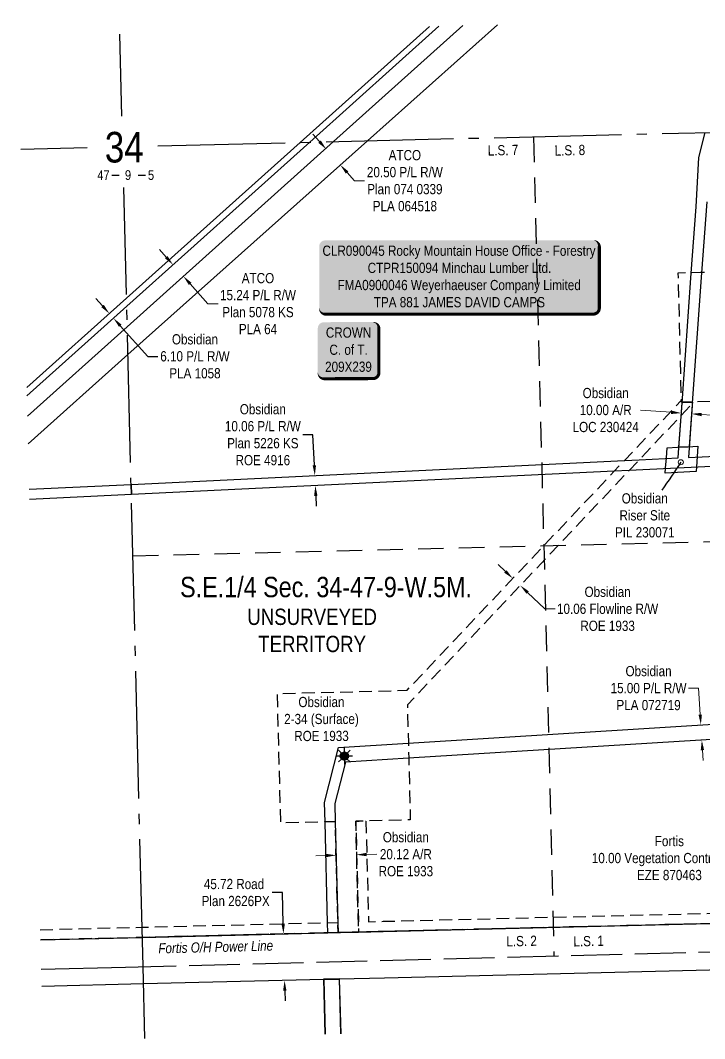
# Model space of a CAD drawing. Extents: x 618227 to 621713, y 5883152 to 5886003.
# Drawn here: x 618227 to 618899, y 5883734 to 5884733 of the extents above; entities that cross this region are included whole.
import ezdxf
from ezdxf.enums import TextEntityAlignment as Align

# ---------------------------------------------------------------- set-up
doc = ezdxf.new("R2010")
doc.units = 0
doc.header["$LTSCALE"] = 5
doc.header["$PDSIZE"] = 0.5
for name, pattern in [('foc-ACCESSROAD', [3.75, 2.5, -1.25]), ('foc-FLOWLINE', [3.75, 2.5, -1.25]), ('foc-LSD', [8, 5, -3]), ('foc-QUARTERLINE', [33, 25, -3, 2, -3]), ('foc-UNSURVEYED', [12.5, 10, -2.5])]:
    doc.linetypes.add(name, pattern=pattern)
doc.layers.get('Defpoints').update_dxf_attribs({"color": 9})
for name, color, linetype in [('10', 1, 'Continuous'), ('9', 3, 'Continuous'), ('AS-OWNER', 7, 'Continuous'), ('AS-POWER', 104, 'foc-POWER'), ('AS-SURFACE IMPACT', 7, 'Continuous'), ('C-AR', 13, 'foc-ACCESSROAD'), ('C-RW', 13, 'Continuous'), ('C-SYMBOL', 7, 'Continuous'), ('C-WS', 13, 'foc-ACCESSROAD'), ('C-WS-S', 13, 'Continuous'), ('F-EZE', 190, 'foc-FLOWLINE'), ('F-RW', 190, 'Continuous'), ('L-QSEC', 8, 'foc-QUARTERLINE'), ('L-SEC', 7, 'Continuous'), ('L-SECLBL', 7, 'Continuous'), ('L-SECTION-LSD', 7, 'foc-LSD'), ('L-TITLEDB', 4, 'Continuous'), ('L-TITLEDB-T', 4, 'Continuous'), ('L-UNS-T', 3, 'Continuous'), ('L-USEC', 7, 'foc-UNSURVEYED')]:
    doc.layers.add(name, color=color, linetype=linetype)
for name, color, linetype, lineweight in [('C-AR-T', 13, 'Continuous', 9), ('C-RW-T', 13, 'Continuous', 9), ('C-WS-T', 13, 'Continuous', 9), ('F-EZE-T', 190, 'Continuous', 9), ('F-RW-T', 190, 'Continuous', 9)]:
    doc.layers.add(name, color=color, linetype=linetype, lineweight=lineweight)
doc.styles.add('100L', font='ARIALN.TTF', dxfattribs={"height": 11})
doc.styles.add('175L', font='ARIALN.TTF', dxfattribs={"height": 20})
doc.styles.add('80', font='ARIALN.TTF', dxfattribs={"height": 10})
doc.styles.add('80CG', font='ARIALN.TTF', dxfattribs={"height": 10})
doc.styles.add('80L', font='ARIALN.TTF', dxfattribs={"height": 10})
doc.styles.add('foc-LtypeFont', font='ARIALN.TTF', dxfattribs={"height": 7.35})
doc.styles.add('SIMPLEX', font='ARIALN.TTF')
doc.linetypes.add('foc-POWER', pattern='A,6,-1,["P",foc-LtypeFont,S=0.2,R=0,X=-0.625,Y=-0.75],-1.24,4', length=12.24)
doc.linetypes.add('foc-POWER-NOLINE', pattern='A,0,-4,["P",foc-LtypeFont,S=0.2,R=0,X=-0.625,Y=-0.75],-8.24', length=12.24)
doc.dimstyles.new('Compass 5 000', dxfattribs={"dimscale": 5, "dimtxt": 9, "dimasz": 2, "dimexe": 0.2, "dimexo": 0.0625, "dimgap": 0.5, "dimtad": 0, "dimtih": 1, "dimtoh": 1, "dimzin": 0, "dimdsep": 46, "dimtxsty": '80CG', "dimcen": 0.1, "dimse1": 1, "dimse2": 1, "dimclrd": 256, "dimclrt": 256, "dimaunit": 1, "dimadec": 4, "dimazin": 0, "dimtfac": 0.06, "dimtofl": 0, "dimtmove": 0, "dimatfit": 1, "dimfxl": 0.2, "dimtolj": 1, "dimtzin": 0, "dimlwd": -1, "dimarcsym": 0})

# ---------------------------------------------------------------- blocks, each defined once
blk = doc.blocks.new('L-SECLBL')
at = {"layer": '9', "color": 7}
for p, q in [((-5.08, -27.83), (-12.29, -27.83)), ((20.7, -27.83), (13.5, -27.83))]:
    blk.add_line(p, q, dxfattribs=at)
at = {"layer": '10', "color": 2, "style": 'SIMPLEX'}
blk.add_attdef('SEC', text='', height=30, dxfattribs=at).set_placement((0, 0), align=Align.MIDDLE)
at = {"layer": '10', "color": 5, "style": '80L'}
blk.add_attdef('TWP', text='', height=9.5, dxfattribs=at).set_placement((-14.43, -27.37), align=Align.MIDDLE_RIGHT)
blk.add_attdef('RGE', text='', height=9.5, dxfattribs=at).set_placement((3.62, -27.37), align=Align.MIDDLE_CENTER)
blk.add_attdef('MER', text='', height=9.5, dxfattribs=at).set_placement((23.17, -27.37), align=Align.MIDDLE_LEFT)
blk = doc.blocks.new('*D71')
at = {"layer": 'C-RW', "transparency": 16777216}
for p, q in [((618514.17, 5884326.67), (618504.17, 5884326.67)), ((618515.62, 5884296.67), (618514.17, 5884326.67)), ((618517.07, 5884266.66), (618517.56, 5884256.67))]:
    blk.add_line(p, q, dxfattribs=at)
for points in [[(618517.28, 5884296.75), (618513.95, 5884296.59), (618516.1, 5884286.68)], [(618518.74, 5884266.74), (618515.41, 5884266.58), (618516.59, 5884276.65)]]:
    blk.add_solid(points, dxfattribs=at)
at = {"layer": 'Defpoints', "color": 0, "transparency": 16777216}
for p in [(618516.59, 5884276.65), (618227.16, 5884272.68), (618227.65, 5884262.64)]:
    blk.add_point(p, dxfattribs=at)
at = {"layer": 'C-RW', "transparency": 16777216, "insert": (618465.08, 5884326.67), "char_height": 10, "attachment_point": 5, "style": '80CG'}
blk.add_mtext('\\A1;Obsidian\\P10.06 P/L R/W\\PPlan 5226 KS\\PROE 4916', dxfattribs=at)
blk = doc.blocks.new('*D72')
at = {"layer": 'C-RW', "transparency": 16777216}
for p, q in [((618307.79, 5884453.07), (618301.11, 5884460.51)), ((618325.22, 5884433.64), (618352.17, 5884403.61)), ((618352.17, 5884403.61), (618362.17, 5884403.61))]:
    blk.add_line(p, q, dxfattribs=at)
for points in [[(618309.03, 5884454.18), (618306.55, 5884451.96), (618314.47, 5884445.63)], [(618326.46, 5884434.75), (618323.98, 5884432.53), (618318.55, 5884441.08)]]:
    blk.add_solid(points, dxfattribs=at)
at = {"layer": 'Defpoints', "color": 0, "transparency": 16777216}
for p in [(618445.51, 5884563.22), (618449.59, 5884558.68), (618314.47, 5884445.63)]:
    blk.add_point(p, dxfattribs=at)
at = {"layer": 'C-RW', "transparency": 16777216, "insert": (618398.48, 5884403.61), "char_height": 10, "attachment_point": 5, "style": '80CG'}
blk.add_mtext('\\A1;Obsidian\\P6.10 P/L R/W\\PPLA 1058', dxfattribs=at)
blk = doc.blocks.new('*D58')
at = {"layer": 'C-AR-T', "transparency": 16777216}
for p, q in [((618527.03, 5883913.7), (618517.03, 5883913.44)), ((618566.88, 5883914.71), (618576.88, 5883914.96))]:
    blk.add_line(p, q, dxfattribs=at)
for points in [[(618566.84, 5883916.37), (618566.93, 5883913.04), (618556.89, 5883914.45)], [(618526.99, 5883915.36), (618527.07, 5883912.03), (618537.02, 5883913.95)]]:
    blk.add_solid(points, dxfattribs=at)
at = {"layer": 'Defpoints', "color": 0, "transparency": 16777216}
for p in [(618537.06, 5883912.62), (618556.89, 5883914.45), (618556.92, 5883913.12)]:
    blk.add_point(p, dxfattribs=at)
at = {"layer": 'C-AR-T', "transparency": 16777216, "insert": (618605.41, 5883914.96), "char_height": 10, "attachment_point": 5, "style": '80CG'}
blk.add_mtext('\\A1;Obsidian\\P20.12 A/R\\PROE 1933', dxfattribs=at)
blk = doc.blocks.new('*D60')
at = {"layer": 'C-RW-T', "transparency": 16777216}
for p, q in [((618892.65, 5884077.96), (618882.65, 5884077.96)), ((618894.26, 5884052), (618892.65, 5884077.96)), ((618896.43, 5884017.06), (618897.05, 5884007.08))]:
    blk.add_line(p, q, dxfattribs=at)
for points in [[(618895.93, 5884052.1), (618892.6, 5884051.9), (618894.88, 5884042.02)], [(618898.09, 5884017.16), (618894.77, 5884016.95), (618895.81, 5884027.04)]]:
    blk.add_solid(points, dxfattribs=at)
at = {"layer": 'Defpoints', "color": 0, "transparency": 16777216}
for p in [(618866.56, 5884040.26), (618894.88, 5884042.02), (618867.48, 5884025.28)]:
    blk.add_point(p, dxfattribs=at)
at = {"layer": 'C-RW-T', "transparency": 16777216, "insert": (618843.57, 5884077.96), "char_height": 10, "attachment_point": 5, "style": '80CG'}
blk.add_mtext('\\A1;Obsidian\\P15.00 P/L R/W\\PPLA 072719', dxfattribs=at)
blk = doc.blocks.new('*D63')
at = {"layer": 'C-WS-T', "transparency": 16777216}
for p, q in [((618703.11, 5884192.47), (618695.84, 5884199.34)), ((618724.94, 5884171.82), (618741.89, 5884155.78)), ((618741.89, 5884155.78), (618751.89, 5884155.78))]:
    blk.add_line(p, q, dxfattribs=at)
for points in [[(618704.25, 5884193.68), (618701.96, 5884191.26), (618710.37, 5884185.6)], [(618726.09, 5884173.03), (618723.79, 5884170.61), (618717.68, 5884178.69)]]:
    blk.add_solid(points, dxfattribs=at)
at = {"layer": 'Defpoints', "color": 0, "transparency": 16777216}
for p in [(618740.89, 5884217.85), (618748.19, 5884210.95), (618710.37, 5884185.6)]:
    blk.add_point(p, dxfattribs=at)
at = {"layer": 'C-WS-T', "transparency": 16777216, "insert": (618803.38, 5884155.78), "char_height": 10, "attachment_point": 5, "style": '80CG'}
blk.add_mtext('\\A1;Obsidian\\P10.06 Flowline R/W\\PROE 1933', dxfattribs=at)
blk = doc.blocks.new('*D64')
at = {"layer": 'Defpoints', "color": 0, "transparency": 16777216}
for p in [(618880.37, 5883856.24), (618953.3, 5883858.14), (618880.63, 5883846.24)]:
    blk.add_point(p, dxfattribs=at)
at = {"layer": 'F-EZE-T', "transparency": 16777216}
for p, q in [((618951.92, 5883911.16), (618941.92, 5883911.16)), ((618953.04, 5883868.13), (618951.92, 5883911.16)), ((618953.82, 5883838.14), (618954.09, 5883828.14))]:
    blk.add_line(p, q, dxfattribs=at)
for points in [[(618954.71, 5883868.18), (618951.38, 5883868.09), (618953.3, 5883858.14)], [(618955.49, 5883838.18), (618952.16, 5883838.09), (618953.56, 5883848.13)]]:
    blk.add_solid(points, dxfattribs=at)
at = {"layer": 'F-EZE-T', "transparency": 16777216, "insert": (618863.99, 5883911.16), "char_height": 10, "attachment_point": 5, "style": '80CG'}
blk.add_mtext('\\A1;Fortis\\P10.00 Vegetation Control R/W\\PEZE 870463', dxfattribs=at)
blk = doc.blocks.new('*D65')
at = {"layer": 'Defpoints', "color": 0, "transparency": 16777216}
for p in [(618578.68, 5884674.51), (618588.85, 5884663.17), (618376.95, 5884493.54)]:
    blk.add_point(p, dxfattribs=at)
at = {"layer": 'F-RW-T', "transparency": 16777216}
for p, q in [((618370.28, 5884500.98), (618363.6, 5884508.43)), ((618393.8, 5884474.76), (618411.25, 5884455.32)), ((618411.25, 5884455.32), (618421.25, 5884455.32))]:
    blk.add_line(p, q, dxfattribs=at)
for points in [[(618371.52, 5884502.1), (618369.04, 5884499.87), (618376.95, 5884493.54)], [(618395.05, 5884475.87), (618392.56, 5884473.65), (618387.13, 5884482.2)]]:
    blk.add_solid(points, dxfattribs=at)
at = {"layer": 'F-RW-T', "transparency": 16777216, "insert": (618460.33, 5884455.32), "char_height": 10, "attachment_point": 5, "style": '80CG'}
blk.add_mtext('\\A1;ATCO\\P15.24 P/L R/W\\PPlan 5078 KS\\PPLA 64', dxfattribs=at)
blk = doc.blocks.new('*D66')
at = {"layer": 'Defpoints', "color": 0, "transparency": 16777216}
for p in [(618541.13, 5884591.47), (618252.99, 5884361.82), (618266.74, 5884346.42)]:
    blk.add_point(p, dxfattribs=at)
at = {"layer": 'F-RW-T', "transparency": 16777216}
for p, q in [((618520.72, 5884614.32), (618514.06, 5884621.78)), ((618547.79, 5884584.01), (618554.91, 5884576.04)), ((618554.91, 5884576.04), (618564.91, 5884576.04))]:
    blk.add_line(p, q, dxfattribs=at)
for points in [[(618521.97, 5884615.43), (618519.48, 5884613.21), (618527.38, 5884606.87)], [(618549.03, 5884585.12), (618546.55, 5884582.9), (618541.13, 5884591.47)]]:
    blk.add_solid(points, dxfattribs=at)
at = {"layer": 'F-RW-T', "transparency": 16777216, "insert": (618604.45, 5884576.04), "char_height": 10, "attachment_point": 5, "style": '80CG', "bg_fill": 3, "box_fill_scale": 1.1, "bg_fill_color": 256, "bg_fill_true_color": 13158600, "bg_fill_transparency": 0}
blk.add_mtext('\\A1;ATCO\\P20.50 P/L R/W\\PPlan 074 0339\\PPLA 064518', dxfattribs=at)
blk = doc.blocks.new('*D70')
at = {"layer": 'Defpoints', "color": 0, "transparency": 16777216}
for p in [(618749.16, 5883843.21), (618750.27, 5883797.45), (618486.39, 5883791.03)]:
    blk.add_point(p, dxfattribs=at)
at = {"layer": 'L-TITLEDB-T', "transparency": 16777216}
for p, q in [((618484.29, 5883877.34), (618474.29, 5883877.34)), ((618485.04, 5883846.79), (618484.29, 5883877.34)), ((618486.63, 5883781.03), (618486.88, 5883771.04))]:
    blk.add_line(p, q, dxfattribs=at)
for points in [[(618486.7, 5883846.83), (618483.37, 5883846.75), (618485.28, 5883836.79)], [(618488.3, 5883781.07), (618484.97, 5883780.99), (618486.39, 5883791.03)]]:
    blk.add_solid(points, dxfattribs=at)
at = {"layer": 'L-TITLEDB-T', "transparency": 16777216, "insert": (618436.8, 5883877.34), "char_height": 10, "attachment_point": 5, "style": '80CG'}
blk.add_mtext('\\A1;45.72 Road\\P Plan 2626PX', dxfattribs=at)
blk = doc.blocks.new('*U57')
h = blk.add_hatch(color=255)
edge = h.paths.add_edge_path()
edge.add_line((-24, -28.5), (24, -28.5))
edge.add_arc((24, -22.5), 6, 270, 360)
edge.add_line((30, -22.5), (30, 21))
edge.add_arc((24, 21), 6, 0, 90)
edge.add_line((24, 27), (-24, 27))
edge.add_arc((-24, 21), 6, 90, 180)
edge.add_line((-30, 21), (-30, -22.5))
edge.add_arc((-24, -22.5), 6, 180, 270)
at = {"color": 14, "flags": 128}
blk.add_lwpolyline([(-24, -28.5, 3, 3, 0), (24, -28.5, 3, 3, 0.414214), (30, -22.5, 3, 3, 0), (30, 21, 3, 0, 0.414214), (24, 27, 0, 0, 0), (-24, 27, 0, 0, 0.414214), (-30, 21, 0, 0, 0), (-30, -22.5, 0, 3, 0.414214)], format="xyseb", close=True, dxfattribs=at)
at = {"color": 14, "style": '80'}
blk.add_attdef('ENTER_TEXT_001', (-26.85, -4.92), '', height=10, dxfattribs=at)
blk = doc.blocks.new('*U36')
h = blk.add_hatch(color=255)
edge = h.paths.add_edge_path()
edge.add_line((-131.5, -37), (131.5, -37))
edge.add_arc((131.5, -31), 6, 270, 360)
edge.add_line((137.5, -31), (137.5, 29.5))
edge.add_arc((131.5, 29.5), 6, 0, 90)
edge.add_line((131.5, 35.5), (-131.5, 35.5))
edge.add_arc((-131.5, 29.5), 6, 90, 180)
edge.add_line((-137.5, 29.5), (-137.5, -31))
edge.add_arc((-131.5, -31), 6, 180, 270)
at = {"color": 44, "flags": 128}
blk.add_lwpolyline([(-131.5, -37, 3, 3, 0), (131.5, -37, 3, 3, 0.414214), (137.5, -31, 3, 3, 0), (137.5, 29.5, 3, 0, 0.414214), (131.5, 35.5, 0, 0, 0), (-131.5, 35.5, 0, 0, 0.414214), (-137.5, 29.5, 0, 0, 0), (-137.5, -31, 0, 3, 0.414214)], format="xyseb", close=True, dxfattribs=at)
at = {"color": 44, "style": '80'}
blk.add_attdef('ENTER_TEXT_001', (-35.99, -5), '', height=10, dxfattribs=at)
blk = doc.blocks.new('*D75')
at = {"layer": 'C-AR-T', "transparency": 16777216}
for p, q in [((618865.74, 5884348.69), (618835.79, 5884350.88)), ((618895.67, 5884346.5), (618905.65, 5884345.77))]:
    blk.add_line(p, q, dxfattribs=at)
at = {"layer": 'C-AR-T', "linetype": 'Continuous', "transparency": 16777216}
for points in [[(618865.86, 5884350.35), (618865.61, 5884347.02), (618875.71, 5884347.96)], [(618895.79, 5884348.16), (618895.55, 5884344.83), (618885.7, 5884347.23)]]:
    blk.add_solid(points, dxfattribs=at)
at = {"layer": 'Defpoints', "color": 0, "linetype": 'Continuous', "transparency": 16777216}
for p in [(618885.7, 5884347.23), (618874.57, 5884332.39), (618884.56, 5884331.66)]:
    blk.add_point(p, dxfattribs=at)
at = {"layer": 'C-AR-T', "linetype": 'Continuous', "transparency": 16777216, "insert": (618801.49, 5884350.88), "char_height": 10, "attachment_point": 5, "style": '80CG'}
blk.add_mtext('\\A1;Obsidian\\P10.00 A/R\\PLOC 230424', dxfattribs=at)
blk = doc.blocks.new('GAS')
h = blk.add_hatch(color=255)
h.dxf.hatch_style = 1
edge = h.paths.add_edge_path()
edge.add_arc((0, 0), 0.9, 0, 360)
for p, q in [((-0.81, 0), (-1.62, 0)), ((-0.57, 0.57), (-1.14, 1.14)), ((0, 0.81), (0, 1.62)), ((0.57, 0.57), (1.14, 1.14)), ((1.62, 0), (0.81, 0)), ((-0.57, -0.57), (-1.14, -1.14)), ((0, -0.81), (0, -1.62)), ((1.14, -1.14), (0.57, -0.57))]:
    blk.add_line(p, q)
blk.add_circle((0, 0), 0.8)

msp = doc.modelspace()

# ---------------------------------------------------------------- linework, layer by layer
at = {"layer": 'AS-POWER', "linetype": 'foc-POWER-NOLINE', "flags": 128}
msp.add_lwpolyline([(618246.933, 5883830.919), (619183.443, 5883853.707), (619151.294, 5884733.371)], dxfattribs=at)
at = {"layer": 'C-AR', "linetype": 'Continuous'}
msp.add_lwpolyline([(618883.34, 5884314.971), (618873.217, 5884314.489), (618875.428, 5884344.651), (618876.433, 5884358.375), (618877.222, 5884358.395), (618886.534, 5884358.628), (618886.356, 5884356.201), (618883.34, 5884314.971)], close=True, dxfattribs=at)
at = {"layer": 'C-RW'}
for points in [[(618233.455, 5884372.953), (618331.309, 5884460.739), (618501.646, 5884613.597), (618628.484, 5884727.39)], [(618637.888, 5884727.624), (618511.035, 5884613.824), (618331.508, 5884452.71), (618233.654, 5884364.93)], [(619081.326, 5884304.046), (618824.434, 5884291.525), (618809.928, 5884290.822), (618336.105, 5884267.888), (618335.855, 5884277.942), (618819.915, 5884301.381), (618834.421, 5884302.084), (618872.549, 5884304.137), (618873.246, 5884313.928), (618876.394, 5884357.819), (618885.513, 5884485.236), (618890.2, 5884550.506), (618892.748, 5884598.911), (618899.086, 5884623.254)], [(618900.639, 5884555.308), (618895.614, 5884485.489), (618886.496, 5884358.077), (618886.31, 5884355.485), (618882.656, 5884304.421), (619076.88, 5884313.827)], [(618235.938, 5884273.104), (618335.855, 5884277.942), (618336.105, 5884267.888), (618236.188, 5884263.05)], [(618526.332, 5883738.287), (618524.956, 5883792.527), (618539.96, 5883792.892), (618541.336, 5883738.652)], [(618526.482, 5883738.29), (618525.114, 5883792.084), (618540.114, 5883792.45), (618541.482, 5883738.655)]]:
    msp.add_lwpolyline(points, dxfattribs=at)
msp.add_lwpolyline([(618538.592, 5883848.021), (618538.847, 5883838.021), (618528.846, 5883837.776), (618528.592, 5883847.777), (618526.081, 5883946.512), (618525.589, 5883965.865), (618539.47, 5884019.877), (618607.764, 5884024.109), (619085.755, 5884053.755), (619100.76, 5884054.689), (619117.368, 5884055.667), (619117.716, 5884040.627), (619101.107, 5884039.671), (619086.123, 5884038.741), (618608.146, 5884009.093), (618546.043, 5884005.244), (618535.626, 5883964.709), (618536.082, 5883946.766), (618538.592, 5883848.021)], close=True, dxfattribs=at)
at = {"layer": 'C-WS', "flags": 128}
for points in [[(619000.165, 5884474.66), (619001.17, 5884434.708), (619071.978, 5884436.491), (619076.974, 5884436.616), (619091.954, 5884436.992), (619107.087, 5884437.372), (619117.285, 5884437.628), (619138.582, 5884438.162), (619139.088, 5884418.064), (619117.753, 5884417.528), (619107.532, 5884417.27), (619092.412, 5884416.89), (619077.442, 5884416.514), (619001.675, 5884414.61), (619001.927, 5884404.61), (619003.019, 5884361.003), (618887.375, 5884358.858), (618885.205, 5884358.803), (618875.896, 5884358.569), (618875.828, 5884361.279), (618875.695, 5884366.577), (618872.701, 5884485.676), (618884.421, 5884485.971), (618894.52, 5884486.224), (618999.823, 5884488.099), (619060.104, 5884552.277), (619069.404, 5884552.466), (619074.249, 5884552.565), (619069.409, 5884547.474), (619000.165, 5884474.66)], [(618875.844, 5884360.516), (618875.896, 5884358.569), (618885.205, 5884358.803), (618887.375, 5884358.858), (618885.043, 5884355.614), (618874.12, 5884344.067), (618834.448, 5884302.128), (618824.469, 5884291.579), (618606.919, 5884061.607), (618607.87, 5884024.218), (618608.252, 5884009.201), (618609.789, 5883948.746), (618566.286, 5883947.64), (618556.286, 5883947.386), (618559.053, 5883838.513), (618538.847, 5883838.021), (618538.698, 5883848.129), (618536.187, 5883946.874), (618526.187, 5883946.62), (618482.683, 5883945.513), (618479.451, 5884072.62), (618606.558, 5884075.853), (618809.965, 5884290.876), (618819.944, 5884301.425), (618875.279, 5884359.92), (618875.844, 5884360.516)]]:
    msp.add_lwpolyline(points, close=True, dxfattribs=at)
at = {"layer": 'C-WS', "linetype": 'Continuous', "flags": 128}
msp.add_lwpolyline([(618890.133, 5884290.485), (618859.956, 5884289.052), (618860.31, 5884293.859), (618861.054, 5884303.963), (618861.793, 5884313.99), (618871.854, 5884314.454), (618881.984, 5884314.937), (618891.947, 5884315.411), (618891.22, 5884305.424), (618890.484, 5884295.321), (618890.133, 5884290.485)], close=True, dxfattribs=at)
at = {"layer": 'F-EZE', "flags": 128}
msp.add_lwpolyline([(619105.348, 5883861.844), (619105.581, 5883851.842), (619090.589, 5883851.477), (618583.384, 5883839.105), (618559.053, 5883838.513), (618556.288, 5883947.279), (618566.289, 5883947.533), (618568.8, 5883848.756), (618583.141, 5883849.107), (619090.356, 5883861.478), (619105.348, 5883861.844)], close=True, dxfattribs=at)
msp.add_lwpolyline([(618246.684, 5883840.921), (618346.662, 5883843.353), (618528.591, 5883847.779), (618538.593, 5883848.022), (618538.847, 5883838.021), (618528.845, 5883837.777), (618346.911, 5883833.351), (618246.933, 5883830.919)], dxfattribs=at)
at = {"layer": 'F-RW'}
for points in [[(618233.654, 5884364.93), (618331.508, 5884452.71), (618511.035, 5884613.824), (618637.888, 5884727.624)], [(618234.152, 5884344.913), (618332.006, 5884432.707), (618534.479, 5884614.393), (618661.332, 5884728.208)], [(618661.332, 5884728.208), (618534.479, 5884614.393), (618332.006, 5884432.707), (618234.152, 5884344.913)], [(618695.184, 5884729.05), (618567.706, 5884615.199), (618332.687, 5884405.309), (618234.824, 5884317.907)]]:
    msp.add_lwpolyline(points, dxfattribs=at)
at = {"layer": 'L-QSEC'}
for p, q in [((618326.867, 5884639.365), (618324.866, 5884719.829)), ((618362.115, 5884610.219), (619133.828, 5884628.974)), ((618347.606, 5883804.629), (618328.607, 5884569.404)), ((619130.869, 5883852.567), (618346.911, 5883833.351)), ((618349.364, 5883733.98), (618347.606, 5883804.629))]:
    msp.add_line(p, q, dxfattribs=at)
at = {"layer": 'L-QSEC', "flags": 128}
msp.add_lwpolyline([(618227.636, 5884606.95), (618292.869, 5884608.536)], dxfattribs=at)
at = {"layer": 'L-SEC'}
msp.add_line((618247.651, 5883802.037), (618330.18, 5883804.177), dxfattribs=at)
at = {"layer": 'L-SECTION-LSD', "flags": 128}
for points in [[(618730.698, 5884619.177), (618750.766, 5883815.683)], [(618337.587, 5884207.904), (619143.896, 5884227.557)]]:
    msp.add_lwpolyline(points, dxfattribs=at)
at = {"layer": 'L-TITLEDB'}
for points in [[(618246.933, 5883830.919), (618346.911, 5883833.351), (618528.845, 5883837.777), (618538.847, 5883838.021), (618558.948, 5883838.51), (618583.284, 5883839.102), (619090.58, 5883851.447), (619105.574, 5883851.811), (619120.818, 5883852.183), (619130.869, 5883852.427), (619151.115, 5883852.92), (619153.29, 5883852.973), (619173.419, 5883853.463), (619183.443, 5883853.707), (619198.447, 5883854.072), (619253.225, 5883855.405)], [(619254.371, 5883809.717), (619199.594, 5883808.384), (619184.589, 5883808.02), (619174.565, 5883807.776), (619154.436, 5883807.286), (619152.228, 5883807.233), (619131.929, 5883806.74), (619121.877, 5883806.494), (619106.637, 5883806.123), (619091.473, 5883805.754), (618996.723, 5883803.444), (618584.395, 5883793.414), (618540.006, 5883792.333), (618525.003, 5883791.968), (618348.047, 5883787.664), (618248.069, 5883785.231)]]:
    msp.add_lwpolyline(points, dxfattribs=at)
at = {"layer": 'L-USEC'}
msp.add_line((618330.18, 5883804.177), (619153.979, 5883825.537), dxfattribs=at)

# ---------------------------------------------------------------- block references
at = {"layer": 'AS-SURFACE IMPACT'}
ref = msp.add_blockref('*U36', (618657.822, 5884482.045), dxfattribs=dict(at, xscale=0.999634, yscale=0.999634, zscale=0.999634))
ref.add_attrib('ENTER_TEXT_001', 'CLR090045 Rocky Mountain House Office - Forestry', (618523.614, 5884502.301), dxfattribs={"layer": '0', "color": 44, "height": 9.99634, "style": '80'})
ref.add_attrib('ENTER_TEXT_002', 'CTPR150094 Minchau Lumber Ltd.', (618567.967, 5884485.463), dxfattribs={"layer": '0', "color": 44, "height": 9.99634, "style": '80'})
ref.add_attrib('ENTER_TEXT_003', 'FMA0900046 Weyerhaeuser Company Limited', (618538.411, 5884468.625), dxfattribs={"layer": '0', "color": 44, "height": 9.99634, "style": '80'})
ref.add_attrib('ENTER_TEXT_004', 'TPA 881 JAMES DAVID CAMPS', (618573.978, 5884451.787), dxfattribs={"layer": '0', "color": 44, "height": 9.99634, "style": '80'})
at = {"layer": 'C-WS-S', "linetype": 'Continuous', "xscale": 4.99817, "yscale": 4.99817, "zscale": 4.99817}
msp.add_blockref('GAS', (618545.122, 5884011.268), dxfattribs=at)
at = {"layer": 'L-SECLBL', "rotation": 0.09773232823313305}
msp.add_blockref('L-SECLBL', (618329.141, 5884608.918), dxfattribs=at).add_auto_attribs({'SEC': '34', 'TWP': '47', 'RGE': '9', 'MER': '5'})

# ---------------------------------------------------------------- texts
at = {"layer": 'AS-POWER', "insert": (618418.817, 5883823.892), "char_height": 9.99634, "width": 112.24853, "attachment_point": 5, "rotation": 1.442974, "style": '80CG'}
msp.add_mtext('\\A1;{\\fArial Narrow|b0|i1|c0|p34;Fortis O/H Power Line}', dxfattribs=at)
at = {"layer": 'C-SYMBOL', "color": 3, "linetype": 'Continuous', "style": '175L'}
msp.add_text('S.E.1/4 Sec. 34-47-9-W.5M.', height=19.99268, dxfattribs=at).set_placement((618527.082, 5884161.221), align=Align.BOTTOM_CENTER)
at = {"layer": 'C-WS-T', "insert": (618839.869, 5884247.514), "char_height": 10, "width": 56.58704, "attachment_point": 5, "rotation": 0.097732, "style": '80CG'}
msp.add_mtext('\\A1;Obsidian\\PRiser Site\\PPIL 230071', dxfattribs=at)
at = {"layer": 'C-WS-T', "insert": (618522.621, 5884047.656), "char_height": 10, "attachment_point": 5, "rotation": 0.097732, "style": '80CG'}
msp.add_mtext('\\A1;Obsidian\\P2-34 (Surface)\\PROE 1933', dxfattribs=at)
at = {"layer": 'L-UNS-T', "color": 3, "insert": (618513.42, 5884134.54), "char_height": 15.99414, "attachment_point": 5, "style": '80L'}
msp.add_mtext_dynamic_manual_height_columns('UNSURVEYED TERRITORY', width=126.41375, gutter_width=47.5, heights=[0], dxfattribs=at)

# ---------------------------------------------------------------- dimensions: what is measured, and where the dimension line sits
at = {"layer": 'C-AR-T', "linetype": 'Continuous'}
dim = msp.add_linear_dim(base=(618885.7, 5884347.226), p1=(618874.57, 5884332.393), p2=(618884.561, 5884331.662), angle=355.815752, text='Obsidian\\P10.00 A/R\\PLOC 230424', dimstyle='Compass 5 000', dxfattribs=at)
dim.commit()
dim.dimension.update_dxf_attribs({"geometry": '*D75', "text_midpoint": (618801.495, 5884350.878), "dimtype": 161})
at = {"layer": 'C-AR-T'}
dim = msp.add_aligned_dim(p1=(618537.058, 5883912.619), p2=(618556.92, 5883913.124), distance=1.331, text='Obsidian\\P20.12 A/R\\PROE 1933', dimstyle='Compass 5 000', dxfattribs=at)
dim.commit()
dim.dimension.update_dxf_attribs({"geometry": '*D58', "text_midpoint": (618605.413, 5883914.963)})
at = {"layer": 'C-RW'}
for base, p1, p2, angle, text, picture, middle in [((618314.468, 5884445.626), (618449.586, 5884558.677), (618445.509, 5884563.22), 131.904281, 'Obsidian\\P6.10 P/L R/W\\PPLA 1058', '*D72', (618398.48, 5884403.613)), ((618516.59, 5884276.645), (618227.163, 5884272.679), (618227.65, 5884262.642), 272.774594, 'Obsidian\\P10.06 P/L R/W\\PPlan 5226 KS\\PROE 4916', '*D71', (618465.08, 5884326.666))]:
    dim = msp.add_linear_dim(base=base, p1=p1, p2=p2, angle=angle, text=text, dimstyle='Compass 5 000', dxfattribs=at)
    dim.commit()
    dim.dimension.update_dxf_attribs({"geometry": picture, "text_midpoint": middle, "dimtype": 161})
at = {"layer": 'C-RW-T'}
dim = msp.add_linear_dim(base=(618894.883, 5884042.019), p1=(618867.485, 5884025.281), p2=(618866.556, 5884040.262), angle=93.549074, text='Obsidian\\P15.00 P/L R/W\\PPLA 072719', dimstyle='Compass 5 000', dxfattribs=at)
dim.commit()
dim.dimension.update_dxf_attribs({"geometry": '*D60', "text_midpoint": (618843.568, 5884077.957), "dimtype": 161})
at = {"layer": 'C-WS-T'}
dim = msp.add_linear_dim(base=(618710.373, 5884185.596), p1=(618748.192, 5884210.947), p2=(618740.889, 5884217.855), angle=136.590025, text='Obsidian\\P10.06 Flowline R/W\\PROE 1933', dimstyle='Compass 5 000', dxfattribs=at)
dim.commit()
dim.dimension.update_dxf_attribs({"geometry": '*D63', "text_midpoint": (618803.381, 5884155.784), "dimtype": 161})
at = {"layer": 'F-RW-T'}
dim = msp.add_linear_dim(base=(618376.954, 5884493.541), p1=(618588.85, 5884663.168), p2=(618578.678, 5884674.507), angle=131.895256, text='ATCO\\P15.24 P/L R/W\\PPlan 5078 KS\\PPLA 64', dimstyle='Compass 5 000', dxfattribs=at)
dim.commit()
dim.dimension.update_dxf_attribs({"geometry": '*D65', "text_midpoint": (618460.332, 5884455.316), "dimtype": 161})

# ---------------------------------------------------------------- leaders
at = {"layer": 'C-WS-T', "path_type": 1}
msp.add_leader([(618875.194, 5884299.659), (618856.71, 5884272.142)], dimstyle='Compass 5 000', override={"dimasz": 1, "dimgap": 0.5, "dimtad": 0, "dimldrblk": 'DotBlank'}, dxfattribs=at)

# ---------------------------------------------------------------- next in the draw order: texts
at = {"layer": 'L-SECTION-LSD', "attachment_point": 1, "rotation": 1.396276, "style": '100L', "bg_fill": 3, "box_fill_scale": 1.5, "bg_fill_color": 256, "bg_fill_transparency": 0}
for s, width, insert, char_height in [('\\pi2.3166;L.S. 7', 30.88047, (618683.342, 5884610.534), 9.99634), ('L.S. 8', 30.40114, (618751.277, 5884610.534), 9.9963), ('\\pi2.1509;L.S. 2', 30.65342, (618701.772, 5883834.359), 9.99634), ('L.S. 1', 29.99119, (618769.706, 5883834.359), 9.9963)]:
    msp.add_mtext_dynamic_manual_height_columns(s, width=width, gutter_width=55, heights=[0], dxfattribs=dict(at, insert=insert, char_height=char_height))

# ---------------------------------------------------------------- next in the draw order: dimensions: what is measured, and where the dimension line sits
at = {"layer": 'F-RW-T'}
dim = msp.add_linear_dim(base=(618541.131, 5884591.473), p1=(618252.994, 5884361.818), p2=(618266.741, 5884346.425), angle=311.767012, text='ATCO\\P20.50 P/L R/W\\PPlan 074 0339\\PPLA 064518', dimstyle='Compass 5 000', override={"dimtfill": 1}, dxfattribs=at)
dim.commit()
dim.dimension.update_dxf_attribs({"geometry": '*D66', "text_midpoint": (618604.452, 5884576.041), "dimtype": 161})

# ---------------------------------------------------------------- next in the draw order: block references
at = {"layer": 'AS-OWNER'}
ref = msp.add_blockref('*U57', (618548.999, 5884410.201), dxfattribs=dict(at, xscale=0.999769, yscale=0.999769, zscale=0.999769, rotation=0.09773232823313305))
ref.add_attrib('ENTER_TEXT_001', 'CROWN', (618526.924, 5884421.933), dxfattribs={"layer": '0', "color": 14, "height": 9.9977, "rotation": 0.097732, "style": '80'})
ref.add_attrib('ENTER_TEXT_002', 'C. of T.', (618530.448, 5884405.099), dxfattribs={"layer": '0', "color": 14, "height": 9.9977, "rotation": 0.097732, "style": '80'})
ref.add_attrib('ENTER_TEXT_003', '209X239', (618526.208, 5884388.388), dxfattribs={"layer": '0', "color": 14, "height": 9.9977, "rotation": 0.097732, "style": '80'})

# ---------------------------------------------------------------- next in the draw order: dimensions: what is measured, and where the dimension line sits
at = {"layer": 'F-EZE-T'}
dim = msp.add_linear_dim(base=(618953.304, 5883858.135), p1=(618880.635, 5883846.236), p2=(618880.374, 5883856.236), angle=91.491702, text='Fortis\\P10.00 Vegetation Control R/W\\PEZE 870463', dimstyle='Compass 5 000', dxfattribs=at)
dim.commit()
dim.dimension.update_dxf_attribs({"geometry": '*D64', "text_midpoint": (618863.99, 5883911.163), "dimtype": 161})
at = {"layer": 'L-TITLEDB-T'}
dim = msp.add_linear_dim(base=(618486.392, 5883791.03), p1=(618749.156, 5883843.211), p2=(618750.269, 5883797.449), angle=271.393478, text='45.72 Road\\P Plan 2626PX', dimstyle='Compass 5 000', dxfattribs=at)
dim.commit()
dim.dimension.update_dxf_attribs({"geometry": '*D70', "text_midpoint": (618436.795, 5883877.344), "dimtype": 161})

doc.saveas('drawing.dxf')
